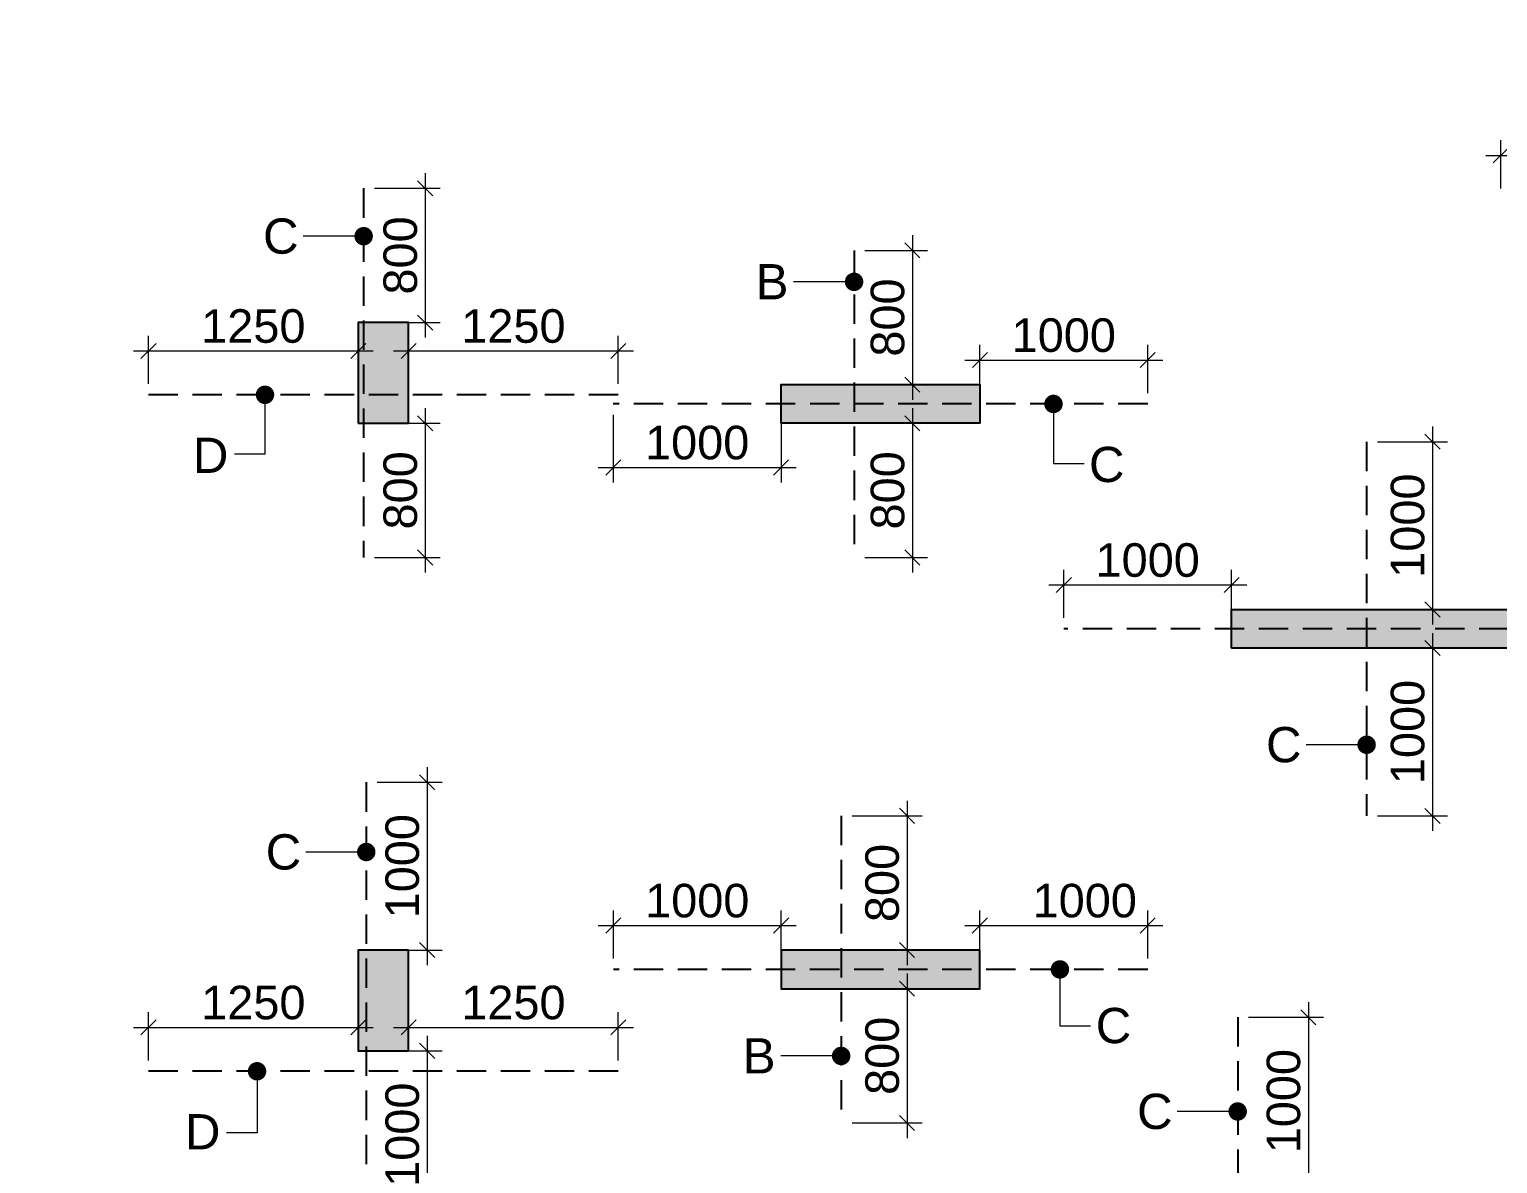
# Model space of a CAD drawing. Header units: millimetres. Extents: x 1123469 to 1883119, y -126924 to 196924.
# Drawn here: x 1512074 to 1520825, y 144452 to 151212 of the extents above; entities that cross this region are included whole.
import ezdxf

# ---------------------------------------------------------------- set-up
doc = ezdxf.new("R2010")
doc.units = ezdxf.units.MM
doc.header["$LTSCALE"] = 500
doc.header["$MEASUREMENT"] = 0
doc.header["$PDMODE"] = 34
doc.linetypes.add('CONTINOUS', pattern=[0])
doc.linetypes.add('HIDDEN', pattern=[0.375, 0.25, -0.125])
doc.layers.get('Defpoints').update_dxf_attribs({"lineweight": 0})
for name, color, linetype, lineweight in [('ARWO', 1, 'Continuous', 18), ('CUT OUT', 1, 'Continuous', 13), ('S - SUNK', 251, 'Continuous', 0), ('TOWER COL HATCH', 253, 'Continuous', 20)]:
    doc.layers.add(name, color=color, linetype=linetype, lineweight=lineweight)
for name, color, linetype in [('COL. DIM', 3, 'Continuous'), ('reinf.', 4, 'Continuous'), ('TEXT 1', 1, 'Continuous'), ('TOWER AREA COLUMN.', 6, 'Continuous')]:
    doc.layers.add(name, color=color, linetype=linetype)
doc.styles.add('3mm', font='arial.ttf')
doc.dimstyles.new('PARAMVEER', dxfattribs={"dimtxt": 200, "dimasz": 100, "dimexe": 0, "dimexo": 25, "dimgap": 10, "dimtad": 1, "dimdec": 0, "dimrnd": 5, "dimzin": 0, "dimdsep": 46, "dimtxsty": '3mm', "dimblk": 'OBLIQUE', "dimcen": 0.09, "dimdle": 75, "dimclrd": 1, "dimclre": 1, "dimclrt": 3, "dimadec": 0, "dimazin": 0, "dimtfac": 1, "dimtdec": 0, "dimtmove": 1, "dimatfit": 3, "dimfxl": 100, "dimtolj": 1, "dimtzin": 0, "dimlwd": 18, "dimlwe": 5, "dimarcsym": 0})
doc.dimstyles.new('PARAMVEER BEAM', dxfattribs={"dimtxt": 200, "dimasz": 100, "dimexe": 0, "dimexo": 0, "dimgap": 10, "dimtad": 1, "dimdec": 0, "dimzin": 0, "dimdsep": 46, "dimtxsty": '3mm', "dimblk": 'ARCHTICK', "dimcen": 0.09, "dimdle": 75, "dimclrd": 1, "dimclre": 1, "dimclrt": 3, "dimadec": 0, "dimazin": 0, "dimtfac": 1, "dimtdec": 0, "dimtmove": 1, "dimatfit": 3, "dimfxl": 100, "dimtolj": 1, "dimtzin": 0, "dimlwd": 18, "dimlwe": 5, "dimarcsym": 0})

# ---------------------------------------------------------------- blocks, each defined once
blk = doc.blocks.new('3tgra')
at = {"layer": 'TOWER COL HATCH'}
h = blk.add_hatch(color=253, dxfattribs=at)
h.dxf.hatch_style = 1
h.paths.add_polyline_path([(1391530.6, 85841.7), (1391230.6, 85841.7), (1391230.6, 86441.7), (1391530.6, 86441.7)])
h = blk.add_hatch(color=253, dxfattribs=at)
h.dxf.hatch_style = 1
h.paths.add_polyline_path([(1389010.6, 85841.7), (1389010.6, 86071.7), (1387825.6, 86071.7), (1387825.6, 85841.7)])
h = blk.add_hatch(color=253, dxfattribs=at)
h.dxf.hatch_style = 1
h.paths.add_polyline_path([(1386325.6, 84501.6), (1386325.6, 84731.6), (1384625.6, 84731.6), (1384625.6, 84501.6)])
h = blk.add_hatch(color=253, dxfattribs=at)
h.dxf.hatch_style = 1
h.paths.add_polyline_path([(1389009.9, 82701.7), (1389009.9, 82471.7), (1387825.6, 82471.7), (1387825.6, 82701.7)])
h = blk.add_hatch(color=253, dxfattribs=at)
h.dxf.hatch_style = 1
h.paths.add_polyline_path([(1391230.6, 82701.7), (1391530.6, 82701.7), (1391530.6, 82101.7), (1391230.6, 82101.7)])
at = {"layer": 'TOWER AREA COLUMN.', "color": 4}
for points in [[(1391530.6, 85841.7), (1391230.6, 85841.7), (1391230.6, 86441.7), (1391530.6, 86441.7)], [(1389010.6, 85841.7), (1389010.6, 86071.7), (1387825.6, 86071.7), (1387825.6, 85841.7)], [(1386325.6, 84501.6), (1386325.6, 84731.6), (1384625.6, 84731.6), (1384625.6, 84501.6)], [(1389009.9, 82701.7), (1389009.9, 82471.7), (1387825.6, 82471.7), (1387825.6, 82701.7)], [(1391230.6, 82701.7), (1391530.6, 82701.7), (1391530.6, 82101.7), (1391230.6, 82101.7)]]:
    blk.add_lwpolyline(points, close=True, dxfattribs=at)
blk = doc.blocks.new('_Oblique')
at = {"color": 0, "linetype": 'ByBlock', "lineweight": -2}
blk.add_line((-0.5, -0.5), (0.5, 0.5), dxfattribs=at)
blk = doc.blocks.new('*D922')
at = {"layer": 'COL. DIM', "color": 1, "linetype": 'CONTINOUS', "lineweight": 5, "ltscale": 10, "transparency": 16777216}
for p, q in [((1520844.3, 150263.9), (1520844.3, 150550.5)), ((1521844.3, 150263.9), (1521844.3, 150550.5))]:
    blk.add_line(p, q, dxfattribs=at)
at = {"layer": 'COL. DIM', "color": 1, "lineweight": 18, "ltscale": 10, "transparency": 16777216}
blk.add_line((1520754.3, 150460.5), (1521934.3, 150460.5), dxfattribs=at)
at = {"layer": 'Defpoints', "color": 0, "ltscale": 10, "transparency": 16777216}
for p in [(1521844.3, 150460.5), (1520844.3, 150198.9), (1521844.3, 150198.9)]:
    blk.add_point(p, dxfattribs=at)
at = {"layer": 'COL. DIM', "color": 1, "lineweight": 18, "ltscale": 10, "transparency": 16777216, "xscale": 90, "yscale": 90, "zscale": 90, "rotation": 180}
blk.add_blockref('_Oblique', (1520844.3, 150460.5), dxfattribs=at)
at = {"layer": 'COL. DIM', "color": 1, "lineweight": 18, "ltscale": 10, "transparency": 16777216, "xscale": 90, "yscale": 90, "zscale": 90}
blk.add_blockref('_Oblique', (1521844.3, 150460.5), dxfattribs=at)
at = {"layer": 'COL. DIM', "color": 3, "ltscale": 10, "transparency": 16777216, "insert": (1521344.3, 150607.6), "char_height": 200, "attachment_point": 5, "style": '3mm'}
blk.add_mtext('\\A1;1000', dxfattribs=at)
blk = doc.blocks.new('*D927')
at = {"layer": 'COL. DIM', "color": 1, "lineweight": 18, "ltscale": 10, "transparency": 16777216}
blk.add_line((1520436.5, 147614.1), (1520436.5, 146434.1), dxfattribs=at)
at = {"layer": 'COL. DIM', "color": 1, "linetype": 'CONTINOUS', "lineweight": 5, "ltscale": 10, "transparency": 16777216}
for p, q in [((1520109.1, 147524.1), (1520526.5, 147524.1)), ((1520109.1, 146524.1), (1520526.5, 146524.1))]:
    blk.add_line(p, q, dxfattribs=at)
at = {"layer": 'Defpoints', "color": 0, "ltscale": 10, "transparency": 16777216}
for p in [(1520044.1, 147524.1), (1520044.1, 146524.1), (1520436.5, 146524.1)]:
    blk.add_point(p, dxfattribs=at)
at = {"layer": 'COL. DIM', "color": 1, "lineweight": 18, "ltscale": 10, "transparency": 16777216, "xscale": 90, "yscale": 90, "zscale": 90}
for p, rotation in [((1520436.5, 147524.1), 90), ((1520436.5, 146524.1), 270)]:
    blk.add_blockref('_Oblique', p, dxfattribs=dict(at, rotation=rotation))
at = {"layer": 'COL. DIM', "color": 3, "ltscale": 10, "transparency": 16777216, "insert": (1520289.4, 147024.1), "char_height": 200, "attachment_point": 5, "rotation": 90, "style": '3mm'}
blk.add_mtext('\\A1;1000', dxfattribs=at)
blk = doc.blocks.new('_ArchTick')
at = {"color": 0, "linetype": 'ByBlock', "const_width": 0.15}
blk.add_lwpolyline([(-0.5, -0.5), (0.5, 0.5)], dxfattribs=at)
blk = doc.blocks.new('*D929')
at = {"layer": 'COL. DIM', "color": 1, "linetype": 'CONTINOUS', "lineweight": 5, "ltscale": 10, "transparency": 16777216}
for p, q in [((1518239.3, 147704.1), (1518239.3, 147990.6)), ((1519239.3, 147704.1), (1519239.3, 147990.6))]:
    blk.add_line(p, q, dxfattribs=at)
at = {"layer": 'COL. DIM', "color": 1, "lineweight": 18, "ltscale": 10, "transparency": 16777216}
blk.add_line((1518149.3, 147900.6), (1519329.3, 147900.6), dxfattribs=at)
at = {"layer": 'Defpoints', "color": 0, "ltscale": 10, "transparency": 16777216}
for p in [(1519239.3, 147900.6), (1518239.3, 147639.1), (1519239.3, 147639.1)]:
    blk.add_point(p, dxfattribs=at)
at = {"layer": 'COL. DIM', "color": 1, "lineweight": 18, "ltscale": 10, "transparency": 16777216, "xscale": 90, "yscale": 90, "zscale": 90, "rotation": 180}
blk.add_blockref('_Oblique', (1518239.3, 147900.6), dxfattribs=at)
at = {"layer": 'COL. DIM', "color": 1, "lineweight": 18, "ltscale": 10, "transparency": 16777216, "xscale": 90, "yscale": 90, "zscale": 90}
blk.add_blockref('_Oblique', (1519239.3, 147900.6), dxfattribs=at)
at = {"layer": 'COL. DIM', "color": 3, "ltscale": 10, "transparency": 16777216, "insert": (1518739.3, 148047.7), "char_height": 200, "attachment_point": 5, "style": '3mm'}
blk.add_mtext('\\A1;1000', dxfattribs=at)
blk = doc.blocks.new('*D930')
at = {"layer": 'COL. DIM', "color": 1, "lineweight": 18, "ltscale": 10, "transparency": 16777216}
blk.add_line((1520436.5, 148844.1), (1520436.5, 147664.1), dxfattribs=at)
at = {"layer": 'COL. DIM', "color": 1, "linetype": 'CONTINOUS', "lineweight": 5, "ltscale": 10, "transparency": 16777216}
for p, q in [((1520109.1, 148754.1), (1520526.5, 148754.1)), ((1520109.1, 147754.1), (1520526.5, 147754.1))]:
    blk.add_line(p, q, dxfattribs=at)
at = {"layer": 'Defpoints', "color": 0, "ltscale": 10, "transparency": 16777216}
for p in [(1520044.1, 148754.1), (1520044.1, 147754.1), (1520436.5, 147754.1)]:
    blk.add_point(p, dxfattribs=at)
at = {"layer": 'COL. DIM', "color": 1, "lineweight": 18, "ltscale": 10, "transparency": 16777216, "xscale": 90, "yscale": 90, "zscale": 90}
for p, rotation in [((1520436.5, 148754.1), 90), ((1520436.5, 147754.1), 270)]:
    blk.add_blockref('_Oblique', p, dxfattribs=dict(at, rotation=rotation))
at = {"layer": 'COL. DIM', "color": 3, "ltscale": 10, "transparency": 16777216, "insert": (1520289.4, 148254.1), "char_height": 200, "attachment_point": 5, "rotation": 90, "style": '3mm'}
blk.add_mtext('\\A1;1000', dxfattribs=at)
blk = doc.blocks.new('*D935')
at = {"layer": 'COL. DIM', "color": 1, "lineweight": 18, "ltscale": 10, "transparency": 16777216}
blk.add_line((1517337, 148954.2), (1517337, 147974.2), dxfattribs=at)
at = {"layer": 'COL. DIM', "color": 1, "linetype": 'CONTINOUS', "lineweight": 5, "ltscale": 10, "transparency": 16777216}
for p, q in [((1517054.5, 148864.2), (1517427, 148864.2)), ((1517054.5, 148064.2), (1517427, 148064.2))]:
    blk.add_line(p, q, dxfattribs=at)
at = {"layer": 'Defpoints', "color": 0, "ltscale": 10, "transparency": 16777216}
for p in [(1516989.5, 148864.2), (1516989.5, 148064.2), (1517337, 148064.2)]:
    blk.add_point(p, dxfattribs=at)
at = {"layer": 'COL. DIM', "color": 1, "lineweight": 18, "ltscale": 10, "transparency": 16777216, "xscale": 90, "yscale": 90, "zscale": 90}
for p, rotation in [((1517337, 148864.2), 90), ((1517337, 148064.2), 270)]:
    blk.add_blockref('_Oblique', p, dxfattribs=dict(at, rotation=rotation))
at = {"layer": 'COL. DIM', "color": 3, "ltscale": 10, "transparency": 16777216, "insert": (1517189.9, 148464.2), "char_height": 200, "attachment_point": 5, "rotation": 90, "style": '3mm'}
blk.add_mtext('\\A1;800', dxfattribs=at)
blk = doc.blocks.new('*D936')
at = {"layer": 'COL. DIM', "color": 1, "linetype": 'CONTINOUS', "lineweight": 5, "ltscale": 10, "transparency": 16777216}
for p, q in [((1517739.3, 149044.2), (1517739.3, 149330.8)), ((1518739.3, 149044.2), (1518739.3, 149330.8))]:
    blk.add_line(p, q, dxfattribs=at)
at = {"layer": 'COL. DIM', "color": 1, "lineweight": 18, "ltscale": 10, "transparency": 16777216}
blk.add_line((1517649.3, 149240.8), (1518829.3, 149240.8), dxfattribs=at)
at = {"layer": 'Defpoints', "color": 0, "ltscale": 10, "transparency": 16777216}
for p in [(1518739.3, 149240.8), (1517739.3, 148979.2), (1518739.3, 148979.2)]:
    blk.add_point(p, dxfattribs=at)
at = {"layer": 'COL. DIM', "color": 1, "lineweight": 18, "ltscale": 10, "transparency": 16777216, "xscale": 90, "yscale": 90, "zscale": 90, "rotation": 180}
blk.add_blockref('_Oblique', (1517739.3, 149240.8), dxfattribs=at)
at = {"layer": 'COL. DIM', "color": 1, "lineweight": 18, "ltscale": 10, "transparency": 16777216, "xscale": 90, "yscale": 90, "zscale": 90}
blk.add_blockref('_Oblique', (1518739.3, 149240.8), dxfattribs=at)
at = {"layer": 'COL. DIM', "color": 3, "ltscale": 10, "transparency": 16777216, "insert": (1518239.3, 149387.9), "char_height": 200, "attachment_point": 5, "style": '3mm'}
blk.add_mtext('\\A1;1000', dxfattribs=at)
blk = doc.blocks.new('*D937')
at = {"layer": 'COL. DIM', "color": 1, "linetype": 'CONTINOUS', "lineweight": 5, "ltscale": 10, "transparency": 16777216}
for p, q in [((1515554.3, 148914.2), (1515554.3, 148510.6)), ((1516554.3, 148914.2), (1516554.3, 148510.6))]:
    blk.add_line(p, q, dxfattribs=at)
at = {"layer": 'COL. DIM', "color": 1, "lineweight": 18, "ltscale": 10, "transparency": 16777216}
blk.add_line((1515464.3, 148600.6), (1516644.3, 148600.6), dxfattribs=at)
at = {"layer": 'Defpoints', "color": 0, "ltscale": 10, "transparency": 16777216}
for p in [(1515554.3, 148979.2), (1516554.3, 148979.2), (1516554.3, 148600.6)]:
    blk.add_point(p, dxfattribs=at)
at = {"layer": 'COL. DIM', "color": 1, "lineweight": 18, "ltscale": 10, "transparency": 16777216, "xscale": 90, "yscale": 90, "zscale": 90, "rotation": 180}
blk.add_blockref('_Oblique', (1515554.3, 148600.6), dxfattribs=at)
at = {"layer": 'COL. DIM', "color": 1, "lineweight": 18, "ltscale": 10, "transparency": 16777216, "xscale": 90, "yscale": 90, "zscale": 90}
blk.add_blockref('_Oblique', (1516554.3, 148600.6), dxfattribs=at)
at = {"layer": 'COL. DIM', "color": 3, "ltscale": 10, "transparency": 16777216, "insert": (1516054.3, 148747.7), "char_height": 200, "attachment_point": 5, "style": '3mm'}
blk.add_mtext('\\A1;1000', dxfattribs=at)
blk = doc.blocks.new('*D938')
at = {"layer": 'COL. DIM', "color": 1, "lineweight": 18, "ltscale": 10, "transparency": 16777216}
blk.add_line((1517337, 149984.2), (1517337, 149004.2), dxfattribs=at)
at = {"layer": 'COL. DIM', "color": 1, "linetype": 'CONTINOUS', "lineweight": 5, "ltscale": 10, "transparency": 16777216}
for p, q in [((1517054.5, 149894.2), (1517427, 149894.2)), ((1517054.5, 149094.2), (1517427, 149094.2))]:
    blk.add_line(p, q, dxfattribs=at)
at = {"layer": 'Defpoints', "color": 0, "ltscale": 10, "transparency": 16777216}
for p in [(1516989.5, 149894.2), (1516989.5, 149094.2), (1517337, 149094.2)]:
    blk.add_point(p, dxfattribs=at)
at = {"layer": 'COL. DIM', "color": 1, "lineweight": 18, "ltscale": 10, "transparency": 16777216, "xscale": 90, "yscale": 90, "zscale": 90}
for p, rotation in [((1517337, 149894.2), 90), ((1517337, 149094.2), 270)]:
    blk.add_blockref('_Oblique', p, dxfattribs=dict(at, rotation=rotation))
at = {"layer": 'COL. DIM', "color": 3, "ltscale": 10, "transparency": 16777216, "insert": (1517189.9, 149494.2), "char_height": 200, "attachment_point": 5, "rotation": 90, "style": '3mm'}
blk.add_mtext('\\A1;800', dxfattribs=at)
blk = doc.blocks.new('*D939')
at = {"layer": 'COL. DIM', "color": 1, "lineweight": 18, "ltscale": 10, "transparency": 16777216}
blk.add_line((1514432.9, 148954.2), (1514432.9, 147974.2), dxfattribs=at)
at = {"layer": 'COL. DIM', "color": 1, "linetype": 'CONTINOUS', "lineweight": 5, "ltscale": 10, "transparency": 16777216}
for p, q in [((1514131.5, 148864.2), (1514522.9, 148864.2)), ((1514131.5, 148064.2), (1514522.9, 148064.2))]:
    blk.add_line(p, q, dxfattribs=at)
at = {"layer": 'Defpoints', "color": 0, "ltscale": 10, "transparency": 16777216}
for p in [(1514066.5, 148864.2), (1514066.5, 148064.2), (1514432.9, 148064.2)]:
    blk.add_point(p, dxfattribs=at)
at = {"layer": 'COL. DIM', "color": 1, "lineweight": 18, "ltscale": 10, "transparency": 16777216, "xscale": 90, "yscale": 90, "zscale": 90}
for p, rotation in [((1514432.9, 148864.2), 90), ((1514432.9, 148064.2), 270)]:
    blk.add_blockref('_Oblique', p, dxfattribs=dict(at, rotation=rotation))
at = {"layer": 'COL. DIM', "color": 3, "ltscale": 10, "transparency": 16777216, "insert": (1514285.8, 148464.2), "char_height": 200, "attachment_point": 5, "rotation": 90, "style": '3mm'}
blk.add_mtext('\\A1;800', dxfattribs=at)
blk = doc.blocks.new('*D940')
at = {"layer": 'COL. DIM', "color": 1, "linetype": 'CONTINOUS', "lineweight": 5, "ltscale": 10, "transparency": 16777216}
for p, q in [((1514334.2, 149098.7), (1514334.2, 149385.2)), ((1515584.2, 149098.7), (1515584.2, 149385.2))]:
    blk.add_line(p, q, dxfattribs=at)
at = {"layer": 'COL. DIM', "color": 1, "lineweight": 18, "ltscale": 10, "transparency": 16777216}
blk.add_line((1514244.2, 149295.2), (1515674.2, 149295.2), dxfattribs=at)
at = {"layer": 'Defpoints', "color": 0, "ltscale": 10, "transparency": 16777216}
for p in [(1515584.2, 149295.2), (1514334.2, 149033.7), (1515584.2, 149033.7)]:
    blk.add_point(p, dxfattribs=at)
at = {"layer": 'COL. DIM', "color": 1, "lineweight": 18, "ltscale": 10, "transparency": 16777216, "xscale": 90, "yscale": 90, "zscale": 90, "rotation": 180}
blk.add_blockref('_Oblique', (1514334.2, 149295.2), dxfattribs=at)
at = {"layer": 'COL. DIM', "color": 1, "lineweight": 18, "ltscale": 10, "transparency": 16777216, "xscale": 90, "yscale": 90, "zscale": 90}
blk.add_blockref('_Oblique', (1515584.2, 149295.2), dxfattribs=at)
at = {"layer": 'COL. DIM', "color": 3, "ltscale": 10, "transparency": 16777216, "insert": (1514959.2, 149442.3), "char_height": 200, "attachment_point": 5, "style": '3mm'}
blk.add_mtext('\\A1;1250', dxfattribs=at)
blk = doc.blocks.new('*D941')
at = {"layer": 'COL. DIM', "color": 1, "linetype": 'CONTINOUS', "lineweight": 5, "ltscale": 10, "transparency": 16777216}
for p, q in [((1512784.2, 149098.7), (1512784.2, 149385.2)), ((1514034.2, 149098.7), (1514034.2, 149385.2))]:
    blk.add_line(p, q, dxfattribs=at)
at = {"layer": 'COL. DIM', "color": 1, "lineweight": 18, "ltscale": 10, "transparency": 16777216}
blk.add_line((1512694.2, 149295.2), (1514124.2, 149295.2), dxfattribs=at)
at = {"layer": 'Defpoints', "color": 0, "ltscale": 10, "transparency": 16777216}
for p in [(1514034.2, 149295.2), (1512784.2, 149033.7), (1514034.2, 149033.7)]:
    blk.add_point(p, dxfattribs=at)
at = {"layer": 'COL. DIM', "color": 1, "lineweight": 18, "ltscale": 10, "transparency": 16777216, "xscale": 90, "yscale": 90, "zscale": 90, "rotation": 180}
blk.add_blockref('_Oblique', (1512784.2, 149295.2), dxfattribs=at)
at = {"layer": 'COL. DIM', "color": 1, "lineweight": 18, "ltscale": 10, "transparency": 16777216, "xscale": 90, "yscale": 90, "zscale": 90}
blk.add_blockref('_Oblique', (1514034.2, 149295.2), dxfattribs=at)
at = {"layer": 'COL. DIM', "color": 3, "ltscale": 10, "transparency": 16777216, "insert": (1513409.2, 149442.3), "char_height": 200, "attachment_point": 5, "style": '3mm'}
blk.add_mtext('\\A1;1250', dxfattribs=at)
blk = doc.blocks.new('*D942')
at = {"layer": 'COL. DIM', "color": 1, "lineweight": 18, "ltscale": 10, "transparency": 16777216}
blk.add_line((1514432.9, 150354.2), (1514432.9, 149374.2), dxfattribs=at)
at = {"layer": 'COL. DIM', "color": 1, "linetype": 'CONTINOUS', "lineweight": 5, "ltscale": 10, "transparency": 16777216}
for p, q in [((1514131.5, 150264.2), (1514522.9, 150264.2)), ((1514131.5, 149464.2), (1514522.9, 149464.2))]:
    blk.add_line(p, q, dxfattribs=at)
at = {"layer": 'Defpoints', "color": 0, "ltscale": 10, "transparency": 16777216}
for p in [(1514066.5, 150264.2), (1514066.5, 149464.2), (1514432.9, 149464.2)]:
    blk.add_point(p, dxfattribs=at)
at = {"layer": 'COL. DIM', "color": 1, "lineweight": 18, "ltscale": 10, "transparency": 16777216, "xscale": 90, "yscale": 90, "zscale": 90}
for p, rotation in [((1514432.9, 150264.2), 90), ((1514432.9, 149464.2), 270)]:
    blk.add_blockref('_Oblique', p, dxfattribs=dict(at, rotation=rotation))
at = {"layer": 'COL. DIM', "color": 3, "ltscale": 10, "transparency": 16777216, "insert": (1514285.8, 149864.2), "char_height": 200, "attachment_point": 5, "rotation": 90, "style": '3mm'}
blk.add_mtext('\\A1;800', dxfattribs=at)
blk = doc.blocks.new('*D963')
at = {"layer": 'COL. DIM', "color": 1, "lineweight": 18, "ltscale": 10, "transparency": 16777216}
blk.add_line((1514444.8, 145214.2), (1514444.8, 144034.2), dxfattribs=at)
at = {"layer": 'COL. DIM', "color": 1, "linetype": 'CONTINOUS', "lineweight": 5, "ltscale": 10, "transparency": 16777216}
for p, q in [((1514147.2, 145124.2), (1514534.8, 145124.2)), ((1514147.2, 144124.2), (1514534.8, 144124.2))]:
    blk.add_line(p, q, dxfattribs=at)
at = {"layer": 'Defpoints', "color": 0, "ltscale": 10, "transparency": 16777216}
for p in [(1514082.2, 145124.2), (1514082.2, 144124.2), (1514444.8, 144124.2)]:
    blk.add_point(p, dxfattribs=at)
at = {"layer": 'COL. DIM', "color": 1, "lineweight": 18, "ltscale": 10, "transparency": 16777216, "xscale": 90, "yscale": 90, "zscale": 90}
for p, rotation in [((1514444.8, 145124.2), 90), ((1514444.8, 144124.2), 270)]:
    blk.add_blockref('_Oblique', p, dxfattribs=dict(at, rotation=rotation))
at = {"layer": 'COL. DIM', "color": 3, "ltscale": 10, "transparency": 16777216, "insert": (1514297.7, 144624.2), "char_height": 200, "attachment_point": 5, "rotation": 90, "style": '3mm'}
blk.add_mtext('\\A1;1000', dxfattribs=at)
blk = doc.blocks.new('*D964')
at = {"layer": 'COL. DIM', "color": 1, "linetype": 'CONTINOUS', "lineweight": 5, "ltscale": 10, "transparency": 16777216}
for p, q in [((1514334.2, 145189.2), (1514334.2, 145353.7)), ((1515584.2, 145067.1), (1515584.2, 145353.7))]:
    blk.add_line(p, q, dxfattribs=at)
at = {"layer": 'COL. DIM', "color": 1, "lineweight": 18, "ltscale": 10, "transparency": 16777216}
blk.add_line((1514244.2, 145263.7), (1515674.2, 145263.7), dxfattribs=at)
at = {"layer": 'Defpoints', "color": 0, "ltscale": 10, "transparency": 16777216}
for p in [(1515584.2, 145263.7), (1514334.2, 145124.2), (1515584.2, 145002.1)]:
    blk.add_point(p, dxfattribs=at)
at = {"layer": 'COL. DIM', "color": 1, "lineweight": 18, "ltscale": 10, "transparency": 16777216, "xscale": 90, "yscale": 90, "zscale": 90, "rotation": 180}
blk.add_blockref('_Oblique', (1514334.2, 145263.7), dxfattribs=at)
at = {"layer": 'COL. DIM', "color": 1, "lineweight": 18, "ltscale": 10, "transparency": 16777216, "xscale": 90, "yscale": 90, "zscale": 90}
blk.add_blockref('_Oblique', (1515584.2, 145263.7), dxfattribs=at)
at = {"layer": 'COL. DIM', "color": 3, "ltscale": 10, "transparency": 16777216, "insert": (1514959.2, 145410.8), "char_height": 200, "attachment_point": 5, "style": '3mm'}
blk.add_mtext('\\A1;1250', dxfattribs=at)
blk = doc.blocks.new('*D965')
at = {"layer": 'COL. DIM', "color": 1, "linetype": 'CONTINOUS', "lineweight": 5, "ltscale": 10, "transparency": 16777216}
for p, q in [((1512784.2, 145067.1), (1512784.2, 145353.7)), ((1514034.2, 145189.2), (1514034.2, 145353.7))]:
    blk.add_line(p, q, dxfattribs=at)
at = {"layer": 'COL. DIM', "color": 1, "lineweight": 18, "ltscale": 10, "transparency": 16777216}
blk.add_line((1512694.2, 145263.7), (1514124.2, 145263.7), dxfattribs=at)
at = {"layer": 'Defpoints', "color": 0, "ltscale": 10, "transparency": 16777216}
for p in [(1514034.2, 145263.7), (1514034.2, 145124.2), (1512784.2, 145002.1)]:
    blk.add_point(p, dxfattribs=at)
at = {"layer": 'COL. DIM', "color": 1, "lineweight": 18, "ltscale": 10, "transparency": 16777216, "xscale": 90, "yscale": 90, "zscale": 90, "rotation": 180}
blk.add_blockref('_Oblique', (1512784.2, 145263.7), dxfattribs=at)
at = {"layer": 'COL. DIM', "color": 1, "lineweight": 18, "ltscale": 10, "transparency": 16777216, "xscale": 90, "yscale": 90, "zscale": 90}
blk.add_blockref('_Oblique', (1514034.2, 145263.7), dxfattribs=at)
at = {"layer": 'COL. DIM', "color": 3, "ltscale": 10, "transparency": 16777216, "insert": (1513409.2, 145410.8), "char_height": 200, "attachment_point": 5, "style": '3mm'}
blk.add_mtext('\\A1;1250', dxfattribs=at)
blk = doc.blocks.new('*D966')
at = {"layer": 'COL. DIM', "color": 1, "lineweight": 18, "ltscale": 10, "transparency": 16777216}
blk.add_line((1514444.8, 146814.2), (1514444.8, 145634.2), dxfattribs=at)
at = {"layer": 'COL. DIM', "color": 1, "linetype": 'CONTINOUS', "lineweight": 5, "ltscale": 10, "transparency": 16777216}
for p, q in [((1514147.2, 146724.2), (1514534.8, 146724.2)), ((1514147.2, 145724.2), (1514534.8, 145724.2))]:
    blk.add_line(p, q, dxfattribs=at)
at = {"layer": 'Defpoints', "color": 0, "ltscale": 10, "transparency": 16777216}
for p in [(1514082.2, 146724.2), (1514082.2, 145724.2), (1514444.8, 145724.2)]:
    blk.add_point(p, dxfattribs=at)
at = {"layer": 'COL. DIM', "color": 1, "lineweight": 18, "ltscale": 10, "transparency": 16777216, "xscale": 90, "yscale": 90, "zscale": 90}
for p, rotation in [((1514444.8, 146724.2), 90), ((1514444.8, 145724.2), 270)]:
    blk.add_blockref('_Oblique', p, dxfattribs=dict(at, rotation=rotation))
at = {"layer": 'COL. DIM', "color": 3, "ltscale": 10, "transparency": 16777216, "insert": (1514297.7, 146224.2), "char_height": 200, "attachment_point": 5, "rotation": 90, "style": '3mm'}
blk.add_mtext('\\A1;1000', dxfattribs=at)
blk = doc.blocks.new('*D971')
at = {"layer": 'COL. DIM', "color": 1, "lineweight": 18, "ltscale": 10, "transparency": 16777216}
blk.add_line((1517304.9, 145584.2), (1517304.9, 144604.2), dxfattribs=at)
at = {"layer": 'COL. DIM', "color": 1, "linetype": 'CONTINOUS', "lineweight": 5, "ltscale": 10, "transparency": 16777216}
for p, q in [((1516977.5, 145494.2), (1517394.9, 145494.2)), ((1516977.5, 144694.2), (1517394.9, 144694.2))]:
    blk.add_line(p, q, dxfattribs=at)
at = {"layer": 'Defpoints', "color": 0, "ltscale": 10, "transparency": 16777216}
for p in [(1516912.5, 145494.2), (1516912.5, 144694.2), (1517304.9, 144694.2)]:
    blk.add_point(p, dxfattribs=at)
at = {"layer": 'COL. DIM', "color": 1, "lineweight": 18, "ltscale": 10, "transparency": 16777216, "xscale": 90, "yscale": 90, "zscale": 90}
for p, rotation in [((1517304.9, 145494.2), 90), ((1517304.9, 144694.2), 270)]:
    blk.add_blockref('_Oblique', p, dxfattribs=dict(at, rotation=rotation))
at = {"layer": 'COL. DIM', "color": 3, "ltscale": 10, "transparency": 16777216, "insert": (1517157.8, 145094.2), "char_height": 200, "attachment_point": 5, "rotation": 90, "style": '3mm'}
blk.add_mtext('\\A1;800', dxfattribs=at)
blk = doc.blocks.new('*D972')
at = {"layer": 'COL. DIM', "color": 1, "linetype": 'CONTINOUS', "lineweight": 5, "ltscale": 10, "transparency": 16777216}
for p, q in [((1517739.2, 145674.2), (1517739.2, 145960.8)), ((1518739.2, 145674.2), (1518739.2, 145960.8))]:
    blk.add_line(p, q, dxfattribs=at)
at = {"layer": 'COL. DIM', "color": 1, "lineweight": 18, "ltscale": 10, "transparency": 16777216}
blk.add_line((1517649.2, 145870.8), (1518829.2, 145870.8), dxfattribs=at)
at = {"layer": 'Defpoints', "color": 0, "ltscale": 10, "transparency": 16777216}
for p in [(1518739.2, 145870.8), (1517739.2, 145609.2), (1518739.2, 145609.2)]:
    blk.add_point(p, dxfattribs=at)
at = {"layer": 'COL. DIM', "color": 1, "lineweight": 18, "ltscale": 10, "transparency": 16777216, "xscale": 90, "yscale": 90, "zscale": 90, "rotation": 180}
blk.add_blockref('_Oblique', (1517739.2, 145870.8), dxfattribs=at)
at = {"layer": 'COL. DIM', "color": 1, "lineweight": 18, "ltscale": 10, "transparency": 16777216, "xscale": 90, "yscale": 90, "zscale": 90}
blk.add_blockref('_Oblique', (1518739.2, 145870.8), dxfattribs=at)
at = {"layer": 'COL. DIM', "color": 3, "ltscale": 10, "transparency": 16777216, "insert": (1518364.2, 146017.9), "char_height": 200, "attachment_point": 5, "style": '3mm'}
blk.add_mtext('\\A1;1000', dxfattribs=at)
blk = doc.blocks.new('*D973')
at = {"layer": 'COL. DIM', "color": 1, "linetype": 'CONTINOUS', "lineweight": 5, "ltscale": 10, "transparency": 16777216}
for p, q in [((1515554.9, 145674.2), (1515554.9, 145960.8)), ((1516554.9, 145674.2), (1516554.9, 145960.8))]:
    blk.add_line(p, q, dxfattribs=at)
at = {"layer": 'COL. DIM', "color": 1, "lineweight": 18, "ltscale": 10, "transparency": 16777216}
blk.add_line((1515464.9, 145870.8), (1516644.9, 145870.8), dxfattribs=at)
at = {"layer": 'Defpoints', "color": 0, "ltscale": 10, "transparency": 16777216}
for p in [(1516554.9, 145870.8), (1515554.9, 145609.2), (1516554.9, 145609.2)]:
    blk.add_point(p, dxfattribs=at)
at = {"layer": 'COL. DIM', "color": 1, "lineweight": 18, "ltscale": 10, "transparency": 16777216, "xscale": 90, "yscale": 90, "zscale": 90, "rotation": 180}
blk.add_blockref('_Oblique', (1515554.9, 145870.8), dxfattribs=at)
at = {"layer": 'COL. DIM', "color": 1, "lineweight": 18, "ltscale": 10, "transparency": 16777216, "xscale": 90, "yscale": 90, "zscale": 90}
blk.add_blockref('_Oblique', (1516554.9, 145870.8), dxfattribs=at)
at = {"layer": 'COL. DIM', "color": 3, "ltscale": 10, "transparency": 16777216, "insert": (1516054.9, 146017.9), "char_height": 200, "attachment_point": 5, "style": '3mm'}
blk.add_mtext('\\A1;1000', dxfattribs=at)
blk = doc.blocks.new('*D974')
at = {"layer": 'COL. DIM', "color": 1, "lineweight": 18, "ltscale": 10, "transparency": 16777216}
blk.add_line((1517304.9, 146614.2), (1517304.9, 145634.2), dxfattribs=at)
at = {"layer": 'COL. DIM', "color": 1, "linetype": 'CONTINOUS', "lineweight": 5, "ltscale": 10, "transparency": 16777216}
for p, q in [((1516977.5, 146524.2), (1517394.9, 146524.2)), ((1516977.5, 145724.2), (1517394.9, 145724.2))]:
    blk.add_line(p, q, dxfattribs=at)
at = {"layer": 'Defpoints', "color": 0, "ltscale": 10, "transparency": 16777216}
for p in [(1516912.5, 146524.2), (1516912.5, 145724.2), (1517304.9, 145724.2)]:
    blk.add_point(p, dxfattribs=at)
at = {"layer": 'COL. DIM', "color": 1, "lineweight": 18, "ltscale": 10, "transparency": 16777216, "xscale": 90, "yscale": 90, "zscale": 90}
for p, rotation in [((1517304.9, 146524.2), 90), ((1517304.9, 145724.2), 270)]:
    blk.add_blockref('_Oblique', p, dxfattribs=dict(at, rotation=rotation))
at = {"layer": 'COL. DIM', "color": 3, "ltscale": 10, "transparency": 16777216, "insert": (1517157.8, 146124.2), "char_height": 200, "attachment_point": 5, "rotation": 90, "style": '3mm'}
blk.add_mtext('\\A1;800', dxfattribs=at)
blk = doc.blocks.new('*D978')
at = {"layer": 'COL. DIM', "color": 1, "lineweight": 18, "ltscale": 10, "transparency": 16777216}
blk.add_line((1519696.8, 145414.2), (1519696.8, 144234.2), dxfattribs=at)
at = {"layer": 'COL. DIM', "color": 1, "linetype": 'CONTINOUS', "lineweight": 5, "ltscale": 10, "transparency": 16777216}
for p, q in [((1519340.6, 145324.2), (1519786.8, 145324.2)), ((1519340.6, 144324.2), (1519786.8, 144324.2))]:
    blk.add_line(p, q, dxfattribs=at)
at = {"layer": 'Defpoints', "color": 0, "ltscale": 10, "transparency": 16777216}
for p in [(1519275.6, 145324.2), (1519275.6, 144324.2), (1519696.8, 144324.2)]:
    blk.add_point(p, dxfattribs=at)
at = {"layer": 'COL. DIM', "color": 1, "lineweight": 18, "ltscale": 10, "transparency": 16777216, "xscale": 90, "yscale": 90, "zscale": 90}
for p, rotation in [((1519696.8, 145324.2), 90), ((1519696.8, 144324.2), 270)]:
    blk.add_blockref('_Oblique', p, dxfattribs=dict(at, rotation=rotation))
at = {"layer": 'COL. DIM', "color": 3, "ltscale": 10, "transparency": 16777216, "insert": (1519549.7, 144824.2), "char_height": 200, "attachment_point": 5, "rotation": 90, "style": '3mm'}
blk.add_mtext('\\A1;1000', dxfattribs=at)
blk = doc.blocks.new('*D2625')
at = {"layer": 'COL. DIM', "color": 1, "lineweight": 18, "ltscale": 10, "transparency": 16777216}
blk.add_line((1725455.6, 141997.5), (1725455.6, 141517.5), dxfattribs=at)
at = {"layer": 'COL. DIM', "color": 1, "linetype": 'CONTINOUS', "lineweight": 5, "ltscale": 10, "transparency": 16777216}
for p, q in [((1725012.2, 141907.5), (1725545.6, 141907.5)), ((1724393.3, 141607.5), (1725545.6, 141607.5))]:
    blk.add_line(p, q, dxfattribs=at)
at = {"layer": 'Defpoints', "color": 0, "ltscale": 10, "transparency": 16777216}
for p in [(1358872.1, 158914.1), (1431760.6, 158914.1), (1724947.2, 141907.5), (1724328.3, 141607.5), (1725455.6, 141607.5), (1442850.6, 126979.3)]:
    blk.add_point(p, dxfattribs=at)
at = {"layer": 'S - SUNK', "color": 1, "lineweight": 18, "ltscale": 10, "transparency": 16777216}
blk.add_line((1358872.1, 126904.3), (1358872.1, 158989.1), dxfattribs=at)
at = {"layer": 'S - SUNK', "color": 1, "lineweight": 5, "ltscale": 10, "transparency": 16777216}
for p, q in [((1358872.3, 158914.1), (1358872.1, 158914.1)), ((1358872.3, 126979.3), (1358872.1, 126979.3))]:
    blk.add_line(p, q, dxfattribs=at)
at = {"layer": 'COL. DIM', "color": 1, "lineweight": 18, "ltscale": 10, "transparency": 16777216, "xscale": 90, "yscale": 90, "zscale": 90}
for p, rotation in [((1725455.6, 141907.5), 90), ((1725455.6, 141607.5), 270)]:
    blk.add_blockref('_Oblique', p, dxfattribs=dict(at, rotation=rotation))
at = {"layer": 'S - SUNK', "color": 1, "lineweight": 18, "ltscale": 10, "transparency": 16777216, "xscale": 100, "yscale": 100, "zscale": 100}
for p, rotation in [((1358872.1, 158914.1), 90), ((1358872.1, 126979.3), 270)]:
    blk.add_blockref('_Oblique', p, dxfattribs=dict(at, rotation=rotation))
at = {"layer": 'COL. DIM', "color": 3, "ltscale": 10, "transparency": 16777216, "insert": (1725308.4, 141757.5), "char_height": 200, "attachment_point": 5, "rotation": 90, "style": '3mm'}
blk.add_mtext('\\A1;300', dxfattribs=at)
at = {"layer": 'S - SUNK', "color": 3, "ltscale": 10, "transparency": 16777216, "insert": (1358759.9, 142946.7), "char_height": 200, "attachment_point": 5, "rotation": 90, "style": '3mm'}
blk.add_mtext('\\A1;31935', dxfattribs=at)
blk = doc.blocks.new('*D3556')
at = {"layer": 'COL. DIM', "color": 1, "lineweight": 18, "ltscale": 10, "transparency": 16777216}
blk.add_line((1817173.9, 134747.8), (1817173.9, 133597.8), dxfattribs=at)
at = {"layer": 'COL. DIM', "color": 1, "linetype": 'CONTINOUS', "lineweight": 5, "ltscale": 10, "transparency": 16777216}
for p, q in [((1817863.7, 134657.8), (1817083.9, 134657.8)), ((1816402.2, 133687.8), (1817263.9, 133687.8))]:
    blk.add_line(p, q, dxfattribs=at)
at = {"layer": 'Defpoints', "color": 0, "ltscale": 10, "transparency": 16777216}
for p in [(1417087.7, 156599.2), (1417240.6, 156599.2), (1417240.6, 155194.2), (1817928.7, 134657.8), (1816337.2, 133687.8), (1817173.9, 133687.8)]:
    blk.add_point(p, dxfattribs=at)
at = {"layer": 'S - SUNK', "color": 1, "lineweight": 18, "ltscale": 10, "transparency": 16777216}
blk.add_line((1417087.7, 155119.2), (1417087.7, 156674.2), dxfattribs=at)
at = {"layer": 'S - SUNK', "color": 1, "lineweight": 5, "ltscale": 10, "transparency": 16777216}
for p, q in [((1417087.8, 156599.2), (1417087.7, 156599.2)), ((1417087.8, 155194.2), (1417087.7, 155194.2))]:
    blk.add_line(p, q, dxfattribs=at)
at = {"layer": 'COL. DIM', "color": 1, "lineweight": 18, "ltscale": 10, "transparency": 16777216, "xscale": 90, "yscale": 90, "zscale": 90}
for p, rotation in [((1817173.9, 134657.8), 90), ((1817173.9, 133687.8), 270)]:
    blk.add_blockref('_Oblique', p, dxfattribs=dict(at, rotation=rotation))
at = {"layer": 'S - SUNK', "color": 1, "lineweight": 18, "ltscale": 10, "transparency": 16777216, "xscale": 100, "yscale": 100, "zscale": 100}
for p, rotation in [((1417087.7, 156599.2), 90), ((1417087.7, 155194.2), 270)]:
    blk.add_blockref('_Oblique', p, dxfattribs=dict(at, rotation=rotation))
at = {"layer": 'COL. DIM', "color": 3, "ltscale": 10, "transparency": 16777216, "insert": (1817026.8, 134172.8), "char_height": 200, "attachment_point": 5, "rotation": 90, "style": '3mm'}
blk.add_mtext('\\A1;970', dxfattribs=at)
at = {"layer": 'S - SUNK', "color": 3, "ltscale": 10, "transparency": 16777216, "insert": (1416975.6, 155896.7), "char_height": 200, "attachment_point": 5, "rotation": 90, "style": '3mm'}
blk.add_mtext('\\A1;1405', dxfattribs=at)

msp = doc.modelspace()

# ---------------------------------------------------------------- linework, layer by layer
at = {"layer": 'reinf.', "color": 4, "linetype": 'HIDDEN', "ltscale": 1.4}
for p, q in [((1514066.5, 150264.2), (1514066.5, 148064.2)), ((1516989.5, 149894.2), (1516989.5, 148064.2)), ((1515584.2, 149033.7), (1512784.2, 149033.7)), ((1518739.3, 148979.2), (1515554.3, 148979.2)), ((1520044.1, 148754.1), (1520044.1, 146524.1)), ((1521939.3, 147639.1), (1518239.3, 147639.1)), ((1514082.2, 146724.2), (1514082.2, 144124.2)), ((1516912.5, 146524.2), (1516912.5, 144694.2)), ((1518739.2, 145609.2), (1515554.9, 145609.2)), ((1519275.6, 145324.2), (1519275.6, 142574.2)), ((1515584.2, 145002.1), (1512784.2, 145002.1))]:
    msp.add_line(p, q, dxfattribs=at)

# ---------------------------------------------------------------- block references
at = {"layer": 'CUT OUT', "color": 4, "xscale": -1}
msp.add_blockref('3tgra', (2905564.9, 63022.5), dxfattribs=at)

# ---------------------------------------------------------------- texts
at = {"layer": 'TEXT 1', "color": 2, "linetype": 'ByBlock', "style": '3mm'}
for s, p in [('C', (1513466.7, 149874.6, -0.1)), ('B', (1516403, 149602.7, -0.1)), ('D', (1513048.6, 148568.1, -0.1)), ('C', (1518389.3, 148513.7, -0.1)), ('C', (1519444.3, 146843.9, -0.1)), ('C', (1513482.4, 146204.6, -0.1)), ('C', (1518429.6, 145169.7, -0.1)), ('B', (1516326, 144989.1, -0.1)), ('C', (1518675.8, 144658.2, -0.1)), ('D', (1513001.2, 144536.6, -0.1))]:
    msp.add_text(s, height=210, dxfattribs=at).set_placement(p)

# ---------------------------------------------------------------- dimensions: what is measured, and where the dimension line sits
at = {"layer": 'COL. DIM', "color": 6, "ltscale": 10}
for base, p1, p2, angle, picture, middle in [((1725455.6, 141607.5), (1724947.2, 141907.5), (1724328.3, 141607.5), 90, '*D2625', (1725455.6, 141757.5)), ((1515584.2, 149295.2), (1514334.2, 149033.7), (1515584.2, 149033.7), 0, '*D940', (1514959.2, 149295.2)), ((1518739.2, 145870.8), (1517739.2, 145609.2), (1518739.2, 145609.2), 0, '*D972', (1518364.2, 145870.8)), ((1515584.2, 145263.7), (1514334.2, 145124.2), (1515584.2, 145002.1), 0, '*D964', (1514959.2, 145263.7))]:
    dim = msp.add_linear_dim(base=base, p1=p1, p2=p2, angle=angle, dimstyle='PARAMVEER', override={"dimasz": 90, "dimexe": 90, "dimexo": 65, "dimgap": 45, "dimpost": '\\X', "dimdle": 90, "dimfxl": 0.18, "dimarcsym": 1}, dxfattribs=at)
    dim.commit()
    dim.dimension.update_dxf_attribs({"geometry": picture, "text_midpoint": middle, "dimtype": 160})
for base, p1, p2, angle, picture, middle in [((1817173.9, 133687.8), (1817928.7, 134657.8), (1816337.2, 133687.8), 90, '*D3556', (1817026.8, 134172.8)), ((1521844.3, 150460.5), (1520844.3, 150198.9), (1521844.3, 150198.9), 0, '*D922', (1521344.3, 150607.6)), ((1514432.9, 149464.2), (1514066.5, 150264.2), (1514066.5, 149464.2), 90, '*D942', (1514285.8, 149864.2)), ((1517337, 149094.2), (1516989.5, 149894.2), (1516989.5, 149094.2), 90, '*D938', (1517189.9, 149494.2)), ((1514034.2, 149295.2), (1512784.2, 149033.7), (1514034.2, 149033.7), 0, '*D941', (1513409.2, 149442.3)), ((1518739.3, 149240.8), (1517739.3, 148979.2), (1518739.3, 148979.2), 0, '*D936', (1518239.3, 149387.9)), ((1514432.9, 148064.2), (1514066.5, 148864.2), (1514066.5, 148064.2), 90, '*D939', (1514285.8, 148464.2)), ((1516554.3, 148600.6), (1515554.3, 148979.2), (1516554.3, 148979.2), 0, '*D937', (1516054.3, 148747.7)), ((1517337, 148064.2), (1516989.5, 148864.2), (1516989.5, 148064.2), 90, '*D935', (1517189.9, 148464.2)), ((1520436.5, 147754.1), (1520044.1, 148754.1), (1520044.1, 147754.1), 90, '*D930', (1520289.4, 148254.1)), ((1519239.3, 147900.6), (1518239.3, 147639.1), (1519239.3, 147639.1), 0, '*D929', (1518739.3, 148047.7)), ((1520436.5, 146524.1), (1520044.1, 147524.1), (1520044.1, 146524.1), 90, '*D927', (1520289.4, 147024.1)), ((1514444.8, 145724.2), (1514082.2, 146724.2), (1514082.2, 145724.2), 90, '*D966', (1514297.7, 146224.2)), ((1517304.9, 145724.2), (1516912.5, 146524.2), (1516912.5, 145724.2), 90, '*D974', (1517157.8, 146124.2)), ((1516554.9, 145870.8), (1515554.9, 145609.2), (1516554.9, 145609.2), 0, '*D973', (1516054.9, 146017.9)), ((1514034.2, 145263.7), (1512784.2, 145002.1), (1514034.2, 145124.2), 0, '*D965', (1513409.2, 145410.8)), ((1517304.9, 144694.2), (1516912.5, 145494.2), (1516912.5, 144694.2), 90, '*D971', (1517157.8, 145094.2)), ((1519696.8, 144324.2), (1519275.6, 145324.2), (1519275.6, 144324.2), 90, '*D978', (1519549.7, 144824.2)), ((1514444.8, 144124.2), (1514082.2, 145124.2), (1514082.2, 144124.2), 90, '*D963', (1514297.7, 144624.2))]:
    dim = msp.add_linear_dim(base=base, p1=p1, p2=p2, angle=angle, dimstyle='PARAMVEER', override={"dimasz": 90, "dimexe": 90, "dimexo": 65, "dimgap": 45, "dimpost": '\\X', "dimdle": 90, "dimfxl": 0.18, "dimarcsym": 1}, dxfattribs=at)
    dim.commit()
    dim.dimension.update_dxf_attribs({"geometry": picture, "text_midpoint": middle})
at = {"layer": 'S - SUNK', "color": 4, "ltscale": 10}
for base, p1, p2, picture, middle in [((1358872.1, 158914.1), (1442850.6, 126979.3), (1431760.6, 158914.1), '*D2625', (1358759.9, 142946.7)), ((1417087.7, 156599.2), (1417240.6, 155194.2), (1417240.6, 156599.2), '*D3556', (1416975.6, 155896.7))]:
    dim = msp.add_linear_dim(base=base, p1=p1, p2=p2, angle=90, dimstyle='PARAMVEER', override={"dimpost": '\\X', "dimfxl": 0.15, "dimfxlon": 1, "dimarcsym": 1}, dxfattribs=at)
    dim.commit()
    dim.dimension.update_dxf_attribs({"geometry": picture, "text_midpoint": middle})

# ---------------------------------------------------------------- leaders
at = {"layer": 'ARWO', "color": 1}
for points in [[(1514066.5, 149978.9), (1513706.1, 149978.9)], [(1516989.5, 149706.9), (1516629, 149706.9)], [(1513478.6, 149033.7), (1513478.6, 148678.9), (1513296.2, 148678.9)], [(1518178.1, 148979.2), (1518178.1, 148624.5), (1518360.6, 148624.5)], [(1520044.1, 146948.1), (1519683.6, 146948.1)], [(1514082.2, 146308.9), (1513721.7, 146308.9)], [(1518216.2, 145609.2), (1518216.2, 145272.4), (1518398.6, 145272.4)], [(1516912.5, 145093.4), (1516552, 145093.4)], [(1513431.3, 145002.1), (1513431.3, 144634.5), (1513248.9, 144634.5)], [(1519275.6, 144762.5), (1518915.1, 144762.5)]]:
    msp.add_leader(points, dimstyle='PARAMVEER BEAM', override={"dimasz": 110, "dimtad": 0, "dimldrblk": 'Dot', "dimfxl": 0, "dimarcsym": 1}, dxfattribs=at)

doc.saveas('drawing.dxf')
